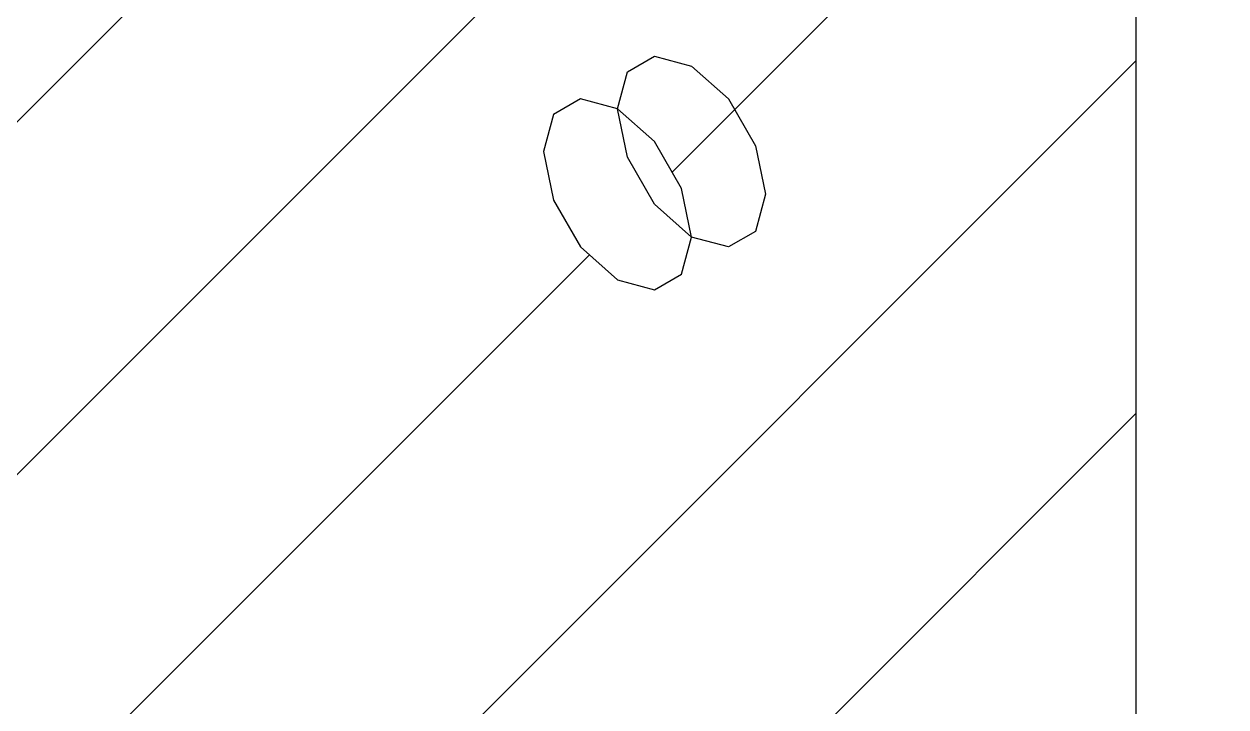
# Model space of a CAD drawing. Header units: millimetres. Extents: x 0 to 323, y 0 to 420.
# Drawn here: x 42.785 to 47.377, y 157.716 to 160.324 of the extents above; entities that cross this region are included whole.
import ezdxf

# ---------------------------------------------------------------- set-up
doc = ezdxf.new("R2010")
doc.units = ezdxf.units.MM
doc.layers.add('2-AXO-ARISTAS', color=7, linetype='Continuous')
doc.layers.add('2-AXO-RAYADOS', color=8, linetype='Continuous')

msp = doc.modelspace()

# ---------------------------------------------------------------- wipeouts: each hides what was drawn before it
msp.add_wipeout([(52.6901, 149.9289), (52.6903, 149.929), (52.6904, 149.9291), (52.6905, 149.9292), (52.6907, 149.9294), (52.6907, 149.9296), (52.6908, 149.9297), (52.6909, 149.9299), (52.6909, 149.9301), (52.691, 149.9303), (52.691, 149.9305), (52.691, 161.6336), (52.691, 161.6336), (52.691, 161.6336), (52.691, 161.6337), (52.691, 161.6338), (52.691, 161.6338), (52.691, 161.6338), (52.6909, 161.6339), (52.6909, 161.634), (52.6909, 161.634), (52.6909, 161.634), (52.6909, 161.6341), (52.6909, 161.6342), (52.6909, 161.6342), (52.6909, 161.6342), (52.6908, 161.6343), (52.6908, 161.6344), (52.6908, 161.6344), (52.6908, 161.6344), (52.6908, 161.6345), (52.6907, 161.6345), (52.6907, 161.6346), (52.6907, 161.6346), (52.6907, 161.6346), (52.6906, 161.6347), (52.6906, 161.6347), (52.6906, 161.6347), (52.6906, 161.6348), (52.6905, 161.6349), (52.6905, 161.6349), (52.6905, 161.6349), (52.6904, 161.635), (52.6904, 161.635), (52.6904, 161.635), (52.6904, 161.635), (52.6903, 161.6351), (52.6902, 161.6351), (52.6902, 161.6352), (52.6902, 161.6352), (52.6901, 161.6352), (52.6901, 161.6353), (52.6901, 161.6353), (52.69, 161.6353), (52.69, 161.6353), (52.6899, 161.6354), (52.6899, 161.6354), (52.6899, 161.6354), (52.6898, 161.6354), (52.6897, 161.6354), (52.6897, 161.6355), (52.6897, 161.6355), (52.6896, 161.6355), (52.6895, 161.6355), (52.6895, 161.6355), (52.6895, 161.6355), (52.6894, 161.6355), (52.6893, 161.6356), (52.6893, 161.6356), (52.6893, 161.6356), (52.6892, 161.6356), (52.6892, 161.6356), (52.6891, 161.6356), (52.6891, 161.6356), (52.689, 161.6356), (52.689, 161.6356), (52.6889, 161.6356), (52.6889, 161.6356), (52.6888, 161.6356), (52.6888, 161.6356), (52.6887, 161.6356), (52.6887, 161.6356), (52.6886, 161.6356), (52.6886, 161.6356), (52.6885, 161.6355), (52.6885, 161.6355), (52.6884, 161.6355), (52.6884, 161.6355), (52.6884, 161.6355), (52.6883, 161.6355), (52.6883, 161.6355), (52.6882, 161.6354), (52.6882, 161.6354), (52.6881, 161.6354), (52.6881, 161.6354), (52.688, 161.6354), (52.688, 161.6353), (52.688, 161.6353), (40.4315, 154.559), (40.4313, 154.5589), (40.4311, 154.5588), (40.431, 154.5587), (40.4309, 154.5585), (40.4308, 154.5584), (40.4307, 154.5582), (40.4306, 154.558), (40.4305, 154.5579), (40.4305, 154.5577), (40.4305, 154.5575), (40.4305, 154.5573), (40.4305, 142.8542), (40.4305, 142.8542), (40.4305, 142.8541), (40.4305, 142.8541), (40.4305, 142.854), (40.4305, 142.854), (40.4305, 142.8539), (40.4305, 142.8539), (40.4305, 142.8538), (40.4305, 142.8538), (40.4305, 142.8538), (40.4305, 142.8537), (40.4305, 142.8536), (40.4305, 142.8536), (40.4306, 142.8536), (40.4306, 142.8535), (40.4306, 142.8534), (40.4306, 142.8534), (40.4306, 142.8534), (40.4307, 142.8533), (40.4307, 142.8532), (40.4307, 142.8532), (40.4307, 142.8532), (40.4308, 142.8531), (40.4308, 142.8531), (40.4308, 142.853), (40.4308, 142.853), (40.4309, 142.853), (40.4309, 142.8529), (40.4309, 142.8529), (40.4309, 142.8529), (40.431, 142.8528), (40.431, 142.8528), (40.4311, 142.8527), (40.4311, 142.8527), (40.4311, 142.8527), (40.4312, 142.8526), (40.4312, 142.8526), (40.4312, 142.8526), (40.4313, 142.8526), (40.4313, 142.8525), (40.4314, 142.8525), (40.4314, 142.8525), (40.4315, 142.8524), (40.4315, 142.8524), (40.4315, 142.8524), (40.4316, 142.8524), (40.4316, 142.8524), (40.4317, 142.8523), (40.4317, 142.8523), (40.4317, 142.8523), (40.4318, 142.8523), (40.4319, 142.8523), (40.4319, 142.8523), (40.4319, 142.8522), (40.432, 142.8522), (40.4321, 142.8522), (40.4321, 142.8522), (40.4321, 142.8522), (40.4322, 142.8522), (40.4323, 142.8522), (40.4323, 142.8522), (40.4323, 142.8522), (40.4324, 142.8522), (40.4325, 142.8522), (40.4325, 142.8522), (40.4325, 142.8522), (40.4326, 142.8522), (40.4327, 142.8522), (40.4327, 142.8522), (40.4327, 142.8522), (40.4328, 142.8522), (40.4329, 142.8522), (40.4329, 142.8522), (40.4329, 142.8522), (40.433, 142.8522), (40.433, 142.8523), (40.4331, 142.8523), (40.4331, 142.8523), (40.4332, 142.8523), (40.4332, 142.8523), (40.4333, 142.8523), (40.4333, 142.8524), (40.4333, 142.8524), (40.4334, 142.8524), (40.4334, 142.8524), (40.4335, 142.8524), (52.69, 149.9287)])

# ---------------------------------------------------------------- next in the draw order: wipeouts: each hides what was drawn before it
msp.add_wipeout([(28.1769, 171.9777), (28.1769, 171.9777), (28.1768, 171.9777), (28.1768, 171.9777), (28.1768, 171.9777), (28.1768, 171.9777), (28.1768, 171.9777), (28.1768, 171.9777), (28.1768, 171.9777), (28.1767, 171.9777), (28.1767, 171.9777), (28.1767, 171.9777), (28.1767, 171.9778), (28.1767, 171.9778), (28.1766, 171.9778), (28.1766, 171.9778), (28.1766, 171.9778), (28.1766, 171.9778), (28.1766, 171.9778), (28.1765, 171.9778), (28.1765, 171.9778), (28.1765, 171.9778), (28.1765, 171.9778), (28.1765, 171.9778), (28.1765, 171.9778), (28.1765, 171.9778), (28.1765, 171.9778), (28.1764, 171.9778), (28.1764, 171.9778), (28.1764, 171.9778), (28.1763, 171.9778), (28.1763, 171.9779), (28.1763, 171.9779), (28.1763, 171.9779), (28.1763, 171.9779), (28.1763, 171.9779), (28.1763, 171.9779), (28.1762, 171.9779), (28.1762, 171.9779), (28.1762, 171.9779), (28.1761, 171.9779), (28.1761, 171.9779), (28.1761, 171.9779), (28.1761, 171.9779), (28.1761, 171.9779), (28.1761, 171.9779), (28.1761, 171.9779), (28.176, 171.9779), (28.176, 171.9779), (28.176, 171.9779), (28.1759, 171.9779), (28.1759, 171.9779), (28.1759, 171.9779), (28.1759, 171.9779), (28.1759, 171.9779), (28.1759, 171.9779), (28.1759, 171.9779), (28.1758, 171.9779), (28.1758, 171.9779), (28.1758, 171.9779), (28.1757, 171.9779), (28.1757, 171.9779), (28.1757, 171.9779), (28.1757, 171.9779), (28.1757, 171.9779), (28.1757, 171.9779), (28.1757, 171.9779), (28.1757, 171.9779), (28.1756, 171.9779), (28.1756, 171.9779), (28.1755, 171.9778), (28.1755, 171.9778), (28.1755, 171.9778), (28.1755, 171.9778), (28.1755, 171.9778), (28.1755, 171.9778), (28.1755, 171.9778), (28.1755, 171.9778), (28.1754, 171.9778), (28.1754, 171.9778), (28.1754, 171.9778), (28.1753, 171.9778), (28.1753, 171.9778), (28.1753, 171.9778), (28.1753, 171.9778), (28.1753, 171.9778), (28.1753, 171.9778), (28.1753, 171.9778), (28.1753, 171.9778), (28.1752, 171.9777), (28.1752, 171.9777), (28.1751, 171.9777), (28.1751, 171.9777), (28.1751, 171.9777), (28.1751, 171.9777), (28.1751, 171.9777), (28.1751, 171.9777), (28.1751, 171.9777), (28.1751, 171.9777), (28.175, 171.9777), (28.175, 171.9777), (28.175, 171.9776), (28.175, 171.9776), (28.175, 171.9776), (28.175, 171.9776), (28.1749, 171.9776), (28.1749, 171.9776), (28.1749, 171.9776), (28.1749, 171.9776), (28.1749, 171.9776), (28.1748, 171.9775), (28.1748, 171.9775), (28.1748, 171.9775), (28.1748, 171.9775), (28.1748, 171.9775), (28.1748, 171.9775), (28.1748, 171.9775), (28.1748, 171.9775), (28.1747, 171.9775), (28.1747, 171.9775), (28.1747, 171.9774), (28.1747, 171.9774), (28.1746, 171.9774), (28.1746, 171.9774), (28.1746, 171.9774), (28.1746, 171.9774), (28.1746, 171.9774), (28.1746, 171.9774), (28.1746, 171.9774), (28.1746, 171.9773), (28.1745, 171.9773), (28.1745, 171.9773), (28.1745, 171.9773), (28.1745, 171.9773), (28.1745, 171.9773), (28.1745, 171.9773), (28.1745, 171.9772), (28.1745, 171.9772), (28.1745, 171.9772), (28.1744, 171.9772), (28.1744, 171.9772), (28.1744, 171.9771), (28.1744, 171.9771), (28.1744, 171.9771), (28.1744, 171.9771), (28.1744, 171.9771), (28.1743, 171.9771), (28.1743, 171.9771), (28.1743, 171.9771), (28.1743, 171.977), (28.1743, 171.977), (28.1743, 171.977), (28.1743, 171.977), (28.1743, 171.977), (28.1742, 171.977), (28.1742, 171.9769), (28.1742, 171.9769), (28.1742, 171.9769), (28.1742, 171.9769), (28.1742, 171.9769), (28.1742, 171.9768), (28.1742, 171.9768), (28.1742, 171.9768), (28.1742, 171.9768), (28.1741, 171.9768), (28.1741, 171.9768), (28.1741, 171.9768), (28.1741, 171.9768), (28.1741, 171.9768), (28.1741, 171.9767), (28.1741, 171.9767), (28.1741, 171.9766), (28.1741, 171.9766), (28.1741, 171.9766), (28.1741, 171.9766), (28.1741, 171.9766), (28.1741, 171.9766), (28.1741, 171.9766), (28.1741, 171.9766), (28.174, 171.9765), (28.174, 171.9765), (28.174, 171.9765), (28.174, 171.9764), (28.174, 171.9764), (28.174, 171.9764), (28.174, 171.9764), (28.174, 171.9764), (28.174, 171.9764), (28.174, 171.9764), (28.174, 171.9763), (28.174, 171.9763), (28.174, 171.9763), (28.174, 171.9763), (28.174, 171.9762), (28.174, 171.9762), (28.174, 171.9762), (28.174, 171.9762), (28.174, 171.9762), (28.174, 171.9762), (28.174, 171.9761), (28.1739, 171.9761), (28.1739, 171.9761), (28.1739, 171.9761), (28.1739, 171.9761), (28.1739, 171.976), (28.1739, 171.976), (28.1739, 171.976), (28.1739, 171.976), (28.1739, 171.976), (28.1739, 171.9759), (28.1739, 171.9759), (28.1739, 164.8996), (28.1739, 164.8994), (28.174, 164.8992), (28.174, 164.899), (28.1741, 164.8988), (28.1742, 164.8986), (28.1743, 164.8984), (28.1744, 164.8983), (33.8313, 158.3663), (33.8313, 158.3663), (33.8314, 158.3662), (33.8314, 158.3662), (33.8314, 158.3662), (33.8314, 158.3661), (33.8315, 158.3661), (33.8315, 158.3661), (33.8316, 158.366), (33.8316, 158.366), (33.8316, 158.366), (33.8317, 158.366), (33.8317, 158.3659), (33.8318, 158.3659), (33.8318, 158.3659), (34.7736, 157.8221), (34.7736, 146.1202), (34.7736, 146.12), (34.7736, 146.1198), (34.7737, 146.1196), (34.7737, 146.1194), (34.7738, 146.1192), (34.7739, 146.1191), (34.774, 146.1189), (34.7742, 146.1188), (34.7743, 146.1187), (34.7744, 146.1185), (34.7746, 146.1184), (40.4315, 142.8524), (40.4315, 142.8524), (40.4315, 142.8524), (40.4315, 142.8524), (40.4316, 142.8524), (40.4316, 142.8523), (40.4316, 142.8523), (40.4317, 142.8523), (40.4318, 142.8523), (40.4318, 142.8523), (40.4318, 142.8523), (40.4319, 142.8523), (40.432, 142.8522), (40.432, 142.8522), (40.432, 142.8522), (40.4321, 142.8522), (40.4322, 142.8522), (40.4322, 142.8522), (40.4322, 142.8522), (40.4323, 142.8522), (40.4324, 142.8522), (40.4324, 142.8522), (40.4324, 142.8522), (40.4325, 142.8522), (40.4326, 142.8522), (40.4326, 142.8522), (40.4326, 142.8522), (40.4327, 142.8522), (40.4328, 142.8522), (40.4328, 142.8522), (40.4328, 142.8522), (40.4329, 142.8522), (40.433, 142.8522), (40.433, 142.8522), (40.433, 142.8523), (40.4331, 142.8523), (40.4332, 142.8523), (40.4332, 142.8523), (40.4332, 142.8523), (40.4333, 142.8523), (40.4333, 142.8524), (40.4334, 142.8524), (40.4334, 142.8524), (40.4334, 142.8524), (40.4335, 142.8525), (40.4335, 142.8525), (40.4335, 142.8525), (40.4336, 142.8525), (40.4337, 142.8526), (40.4337, 142.8526), (40.4337, 142.8526), (40.4338, 142.8527), (40.4338, 142.8527), (40.4338, 142.8527), (40.4339, 142.8527), (40.4339, 142.8528), (40.434, 142.8529), (40.434, 142.8529), (40.434, 142.8529), (40.434, 142.853), (40.4341, 142.853), (40.4341, 142.853), (40.4341, 142.8531), (40.4341, 142.8531), (40.4342, 142.8532), (40.4342, 142.8532), (40.4342, 142.8532), (40.4342, 142.8533), (40.4343, 142.8534), (40.4343, 142.8534), (40.4343, 142.8534), (40.4343, 142.8535), (40.4343, 142.8535), (40.4344, 142.8536), (40.4344, 142.8536), (40.4344, 142.8537), (40.4344, 142.8537), (40.4344, 142.8538), (40.4344, 142.8538), (40.4344, 142.8538), (40.4344, 142.8539), (40.4344, 142.8539), (40.4344, 142.854), (40.4344, 142.854), (40.4345, 142.8541), (40.4345, 142.8541), (40.4345, 142.8542), (40.4345, 154.5538), (41.3743, 154.0112), (41.3744, 154.0111), (41.3746, 154.0111), (41.3748, 154.011), (41.3751, 154.011), (41.3753, 154.011), (47.0321, 154.011), (47.0321, 154.011), (47.0321, 154.011), (47.0321, 154.011), (47.0321, 154.011), (47.0322, 154.011), (47.0322, 154.011), (47.0323, 154.011), (47.0323, 154.011), (47.0323, 154.011), (47.0323, 154.011), (47.0323, 154.011), (47.0324, 154.011), (47.0324, 154.011), (47.0325, 154.011), (47.0325, 154.011), (47.0325, 154.011), (47.0325, 154.011), (47.0325, 154.011), (47.0326, 154.011), (47.0326, 154.011), (47.0327, 154.011), (47.0327, 154.0111), (47.0327, 154.0111), (47.0327, 154.0111), (47.0327, 154.0111), (47.0328, 154.0111), (47.0328, 154.0111), (47.0329, 154.0111), (47.0329, 154.0111), (47.0329, 154.0111), (47.0329, 154.0111), (47.0329, 154.0111), (47.033, 154.0112), (47.033, 154.0112), (47.0331, 154.0112), (47.0331, 154.0112), (47.0331, 154.0112), (47.0331, 154.0112), (47.0331, 154.0112), (47.0332, 154.0113), (47.0332, 154.0113), (47.0332, 154.0113), (47.0332, 154.0113), (47.0332, 154.0113), (47.0333, 154.0113), (47.0333, 154.0113), (47.0333, 154.0114), (47.0333, 154.0114), (47.0334, 154.0114), (47.0334, 154.0114), (47.0334, 154.0114), (47.0334, 154.0114), (47.0334, 154.0114), (47.0335, 154.0115), (47.0335, 154.0115), (47.0335, 154.0116), (47.0335, 154.0116), (47.0335, 154.0116), (47.0335, 154.0116), (47.0336, 154.0116), (47.0336, 154.0116), (47.0336, 154.0116), (47.0337, 154.0117), (47.0337, 154.0117), (47.0337, 154.0117), (47.0337, 154.0117), (47.0337, 154.0117), (47.0337, 154.0118), (47.0338, 154.0118), (47.0338, 154.0119), (47.0338, 154.0119), (47.0338, 154.0119), (47.0338, 154.0119), (47.0338, 154.0119), (47.0338, 154.012), (47.0339, 154.012), (47.0339, 154.012), (47.0339, 154.012), (47.0339, 154.012), (47.0339, 154.0121), (47.0339, 154.0121), (47.034, 154.0122), (47.034, 154.0122), (47.034, 154.0122), (47.034, 154.0122), (47.034, 154.0122), (47.034, 154.0123), (47.034, 154.0124), (47.034, 154.0124), (47.034, 154.0124), (47.034, 154.0124), (47.034, 154.0124), (47.0341, 154.0125), (47.0341, 154.0126), (47.0341, 154.0126), (47.0341, 154.0126), (47.0341, 154.0126), (47.0341, 154.0126), (47.0341, 154.0127), (47.0341, 154.0128), (47.0341, 154.0128), (47.0341, 154.0128), (47.0341, 154.0128), (47.0341, 154.0128), (47.0341, 154.0129), (47.0341, 154.013), (47.0341, 161.0893), (47.0341, 161.0895), (47.0341, 161.0896), (47.034, 161.0898), (47.034, 161.09), (47.0339, 161.0902), (47.0338, 161.0903), (47.0337, 161.0905), (47.0336, 161.0906), (47.0334, 161.0908), (47.0333, 161.0909), (47.0331, 161.091), (28.1769, 171.9776), (28.1769, 171.9776)])

# ---------------------------------------------------------------- next in the draw order: hatches: boundary and pattern name
at = {"layer": '2-AXO-RAYADOS'}
h = msp.add_hatch(dxfattribs=at)
h.set_pattern_fill('ANSI31', color=8, scale=0.3)
h.paths.add_polyline_path([(28.1769, 171.9777), (28.1769, 171.9777), (28.1768, 171.9777), (28.1768, 171.9777), (28.1768, 171.9777), (28.1768, 171.9777), (28.1768, 171.9777), (28.1768, 171.9777), (28.1768, 171.9777), (28.1767, 171.9777), (28.1767, 171.9777), (28.1767, 171.9777), (28.1767, 171.9778), (28.1767, 171.9778), (28.1766, 171.9778), (28.1766, 171.9778), (28.1766, 171.9778), (28.1766, 171.9778), (28.1766, 171.9778), (28.1765, 171.9778), (28.1765, 171.9778), (28.1765, 171.9778), (28.1765, 171.9778), (28.1765, 171.9778), (28.1765, 171.9778), (28.1765, 171.9778), (28.1765, 171.9778), (28.1764, 171.9778), (28.1764, 171.9778), (28.1764, 171.9778), (28.1763, 171.9778), (28.1763, 171.9779), (28.1763, 171.9779), (28.1763, 171.9779), (28.1763, 171.9779), (28.1763, 171.9779), (28.1763, 171.9779), (28.1762, 171.9779), (28.1762, 171.9779), (28.1762, 171.9779), (28.1761, 171.9779), (28.1761, 171.9779), (28.1761, 171.9779), (28.1761, 171.9779), (28.1761, 171.9779), (28.1761, 171.9779), (28.1761, 171.9779), (28.176, 171.9779), (28.176, 171.9779), (28.176, 171.9779), (28.1759, 171.9779), (28.1759, 171.9779), (28.1759, 171.9779), (28.1759, 171.9779), (28.1759, 171.9779), (28.1759, 171.9779), (28.1759, 171.9779), (28.1758, 171.9779), (28.1758, 171.9779), (28.1758, 171.9779), (28.1757, 171.9779), (28.1757, 171.9779), (28.1757, 171.9779), (28.1757, 171.9779), (28.1757, 171.9779), (28.1757, 171.9779), (28.1757, 171.9779), (28.1757, 171.9779), (28.1756, 171.9779), (28.1756, 171.9779), (28.1755, 171.9778), (28.1755, 171.9778), (28.1755, 171.9778), (28.1755, 171.9778), (28.1755, 171.9778), (28.1755, 171.9778), (28.1755, 171.9778), (28.1755, 171.9778), (28.1754, 171.9778), (28.1754, 171.9778), (28.1754, 171.9778), (28.1753, 171.9778), (28.1753, 171.9778), (28.1753, 171.9778), (28.1753, 171.9778), (28.1753, 171.9778), (28.1753, 171.9778), (28.1753, 171.9778), (28.1753, 171.9778), (28.1752, 171.9777), (28.1752, 171.9777), (28.1751, 171.9777), (28.1751, 171.9777), (28.1751, 171.9777), (28.1751, 171.9777), (28.1751, 171.9777), (28.1751, 171.9777), (28.1751, 171.9777), (28.1751, 171.9777), (28.175, 171.9777), (28.175, 171.9777), (28.175, 171.9776), (28.175, 171.9776), (28.175, 171.9776), (28.175, 171.9776), (28.1749, 171.9776), (28.1749, 171.9776), (28.1749, 171.9776), (28.1749, 171.9776), (28.1749, 171.9776), (28.1748, 171.9775), (28.1748, 171.9775), (28.1748, 171.9775), (28.1748, 171.9775), (28.1748, 171.9775), (28.1748, 171.9775), (28.1748, 171.9775), (28.1748, 171.9775), (28.1747, 171.9775), (28.1747, 171.9775), (28.1747, 171.9774), (28.1747, 171.9774), (28.1746, 171.9774), (28.1746, 171.9774), (28.1746, 171.9774), (28.1746, 171.9774), (28.1746, 171.9774), (28.1746, 171.9774), (28.1746, 171.9774), (28.1746, 171.9773), (28.1745, 171.9773), (28.1745, 171.9773), (28.1745, 171.9773), (28.1745, 171.9773), (28.1745, 171.9773), (28.1745, 171.9773), (28.1745, 171.9772), (28.1745, 171.9772), (28.1745, 171.9772), (28.1744, 171.9772), (28.1744, 171.9772), (28.1744, 171.9771), (28.1744, 171.9771), (28.1744, 171.9771), (28.1744, 171.9771), (28.1744, 171.9771), (28.1743, 171.9771), (28.1743, 171.9771), (28.1743, 171.9771), (28.1743, 171.977), (28.1743, 171.977), (28.1743, 171.977), (28.1743, 171.977), (28.1743, 171.977), (28.1742, 171.977), (28.1742, 171.9769), (28.1742, 171.9769), (28.1742, 171.9769), (28.1742, 171.9769), (28.1742, 171.9769), (28.1742, 171.9768), (28.1742, 171.9768), (28.1742, 171.9768), (28.1742, 171.9768), (28.1741, 171.9768), (28.1741, 171.9768), (28.1741, 171.9768), (28.1741, 171.9768), (28.1741, 171.9768), (28.1741, 171.9767), (28.1741, 171.9767), (28.1741, 171.9766), (28.1741, 171.9766), (28.1741, 171.9766), (28.1741, 171.9766), (28.1741, 171.9766), (28.1741, 171.9766), (28.1741, 171.9766), (28.1741, 171.9766), (28.174, 171.9765), (28.174, 171.9765), (28.174, 171.9765), (28.174, 171.9764), (28.174, 171.9764), (28.174, 171.9764), (28.174, 171.9764), (28.174, 171.9764), (28.174, 171.9764), (28.174, 171.9764), (28.174, 171.9763), (28.174, 171.9763), (28.174, 171.9763), (28.174, 171.9763), (28.174, 171.9762), (28.174, 171.9762), (28.174, 171.9762), (28.174, 171.9762), (28.174, 171.9762), (28.174, 171.9762), (28.174, 171.9761), (28.1739, 171.9761), (28.1739, 171.9761), (28.1739, 171.9761), (28.1739, 171.9761), (28.1739, 171.976), (28.1739, 171.976), (28.1739, 171.976), (28.1739, 171.976), (28.1739, 171.976), (28.1739, 171.9759), (28.1739, 171.9759), (28.1739, 164.8996), (28.1739, 164.8994), (28.174, 164.8992), (28.174, 164.899), (28.1741, 164.8988), (28.1742, 164.8986), (28.1743, 164.8984), (28.1744, 164.8983), (33.8313, 158.3663), (33.8313, 158.3663), (33.8314, 158.3662), (33.8314, 158.3662), (33.8314, 158.3662), (33.8314, 158.3661), (33.8315, 158.3661), (33.8315, 158.3661), (33.8316, 158.366), (33.8316, 158.366), (33.8316, 158.366), (33.8317, 158.366), (33.8317, 158.3659), (33.8318, 158.3659), (33.8318, 158.3659), (34.7736, 157.8221), (34.7736, 146.1202), (34.7736, 146.12), (34.7736, 146.1198), (34.7737, 146.1196), (34.7737, 146.1194), (34.7738, 146.1192), (34.7739, 146.1191), (34.774, 146.1189), (34.7742, 146.1188), (34.7743, 146.1187), (34.7744, 146.1185), (34.7746, 146.1184), (40.4315, 142.8524), (40.4315, 142.8524), (40.4315, 142.8524), (40.4315, 142.8524), (40.4316, 142.8524), (40.4316, 142.8523), (40.4316, 142.8523), (40.4317, 142.8523), (40.4318, 142.8523), (40.4318, 142.8523), (40.4318, 142.8523), (40.4319, 142.8523), (40.432, 142.8522), (40.432, 142.8522), (40.432, 142.8522), (40.4321, 142.8522), (40.4322, 142.8522), (40.4322, 142.8522), (40.4322, 142.8522), (40.4323, 142.8522), (40.4324, 142.8522), (40.4324, 142.8522), (40.4324, 142.8522), (40.4325, 142.8522), (40.4326, 142.8522), (40.4326, 142.8522), (40.4326, 142.8522), (40.4327, 142.8522), (40.4328, 142.8522), (40.4328, 142.8522), (40.4328, 142.8522), (40.4329, 142.8522), (40.433, 142.8522), (40.433, 142.8522), (40.433, 142.8523), (40.4331, 142.8523), (40.4332, 142.8523), (40.4332, 142.8523), (40.4332, 142.8523), (40.4333, 142.8523), (40.4333, 142.8524), (40.4334, 142.8524), (40.4334, 142.8524), (40.4334, 142.8524), (40.4335, 142.8525), (40.4335, 142.8525), (40.4335, 142.8525), (40.4336, 142.8525), (40.4337, 142.8526), (40.4337, 142.8526), (40.4337, 142.8526), (40.4338, 142.8527), (40.4338, 142.8527), (40.4338, 142.8527), (40.4339, 142.8527), (40.4339, 142.8528), (40.434, 142.8529), (40.434, 142.8529), (40.434, 142.8529), (40.434, 142.853), (40.4341, 142.853), (40.4341, 142.853), (40.4341, 142.8531), (40.4341, 142.8531), (40.4342, 142.8532), (40.4342, 142.8532), (40.4342, 142.8532), (40.4342, 142.8533), (40.4343, 142.8534), (40.4343, 142.8534), (40.4343, 142.8534), (40.4343, 142.8535), (40.4343, 142.8535), (40.4344, 142.8536), (40.4344, 142.8536), (40.4344, 142.8537), (40.4344, 142.8537), (40.4344, 142.8538), (40.4344, 142.8538), (40.4344, 142.8538), (40.4344, 142.8539), (40.4344, 142.8539), (40.4344, 142.854), (40.4344, 142.854), (40.4345, 142.8541), (40.4345, 142.8541), (40.4345, 142.8542), (40.4345, 154.5538), (41.3743, 154.0112), (41.3744, 154.0111), (41.3746, 154.0111), (41.3748, 154.011), (41.3751, 154.011), (41.3753, 154.011), (47.0321, 154.011), (47.0321, 154.011), (47.0321, 154.011), (47.0321, 154.011), (47.0321, 154.011), (47.0322, 154.011), (47.0322, 154.011), (47.0323, 154.011), (47.0323, 154.011), (47.0323, 154.011), (47.0323, 154.011), (47.0323, 154.011), (47.0324, 154.011), (47.0324, 154.011), (47.0325, 154.011), (47.0325, 154.011), (47.0325, 154.011), (47.0325, 154.011), (47.0325, 154.011), (47.0326, 154.011), (47.0326, 154.011), (47.0327, 154.011), (47.0327, 154.0111), (47.0327, 154.0111), (47.0327, 154.0111), (47.0327, 154.0111), (47.0328, 154.0111), (47.0328, 154.0111), (47.0329, 154.0111), (47.0329, 154.0111), (47.0329, 154.0111), (47.0329, 154.0111), (47.0329, 154.0111), (47.033, 154.0112), (47.033, 154.0112), (47.0331, 154.0112), (47.0331, 154.0112), (47.0331, 154.0112), (47.0331, 154.0112), (47.0331, 154.0112), (47.0332, 154.0113), (47.0332, 154.0113), (47.0332, 154.0113), (47.0332, 154.0113), (47.0332, 154.0113), (47.0333, 154.0113), (47.0333, 154.0113), (47.0333, 154.0114), (47.0333, 154.0114), (47.0334, 154.0114), (47.0334, 154.0114), (47.0334, 154.0114), (47.0334, 154.0114), (47.0334, 154.0114), (47.0335, 154.0115), (47.0335, 154.0115), (47.0335, 154.0116), (47.0335, 154.0116), (47.0335, 154.0116), (47.0335, 154.0116), (47.0336, 154.0116), (47.0336, 154.0116), (47.0336, 154.0116), (47.0337, 154.0117), (47.0337, 154.0117), (47.0337, 154.0117), (47.0337, 154.0117), (47.0337, 154.0117), (47.0337, 154.0118), (47.0338, 154.0118), (47.0338, 154.0119), (47.0338, 154.0119), (47.0338, 154.0119), (47.0338, 154.0119), (47.0338, 154.0119), (47.0338, 154.012), (47.0339, 154.012), (47.0339, 154.012), (47.0339, 154.012), (47.0339, 154.012), (47.0339, 154.0121), (47.0339, 154.0121), (47.034, 154.0122), (47.034, 154.0122), (47.034, 154.0122), (47.034, 154.0122), (47.034, 154.0122), (47.034, 154.0123), (47.034, 154.0124), (47.034, 154.0124), (47.034, 154.0124), (47.034, 154.0124), (47.034, 154.0124), (47.0341, 154.0125), (47.0341, 154.0126), (47.0341, 154.0126), (47.0341, 154.0126), (47.0341, 154.0126), (47.0341, 154.0126), (47.0341, 154.0127), (47.0341, 154.0128), (47.0341, 154.0128), (47.0341, 154.0128), (47.0341, 154.0128), (47.0341, 154.0128), (47.0341, 154.0129), (47.0341, 154.013), (47.0341, 161.0893), (47.0341, 161.0895), (47.0341, 161.0896), (47.034, 161.0898), (47.034, 161.09), (47.0339, 161.0902), (47.0338, 161.0903), (47.0337, 161.0905), (47.0336, 161.0906), (47.0334, 161.0908), (47.0333, 161.0909), (47.0331, 161.091), (28.1769, 171.9776), (28.1769, 171.9776)])

# ---------------------------------------------------------------- next in the draw order: wipeouts: each hides what was drawn before it
for points in [[(59.2898, 161.0876), (59.2899, 161.0878), (59.2901, 161.0879), (59.2902, 161.088), (59.2903, 161.0882), (59.2904, 161.0883), (59.2905, 161.0885), (59.2906, 161.0887), (59.2906, 161.0889), (59.2906, 161.0891), (59.2906, 161.0893), (59.2906, 168.1656), (59.2906, 168.1656), (59.2906, 168.1657), (59.2906, 168.1657), (59.2906, 168.1658), (59.2906, 168.1658), (59.2906, 168.1659), (59.2906, 168.1659), (59.2906, 168.166), (59.2906, 168.166), (59.2906, 168.1661), (59.2906, 168.1661), (59.2905, 168.1661), (59.2905, 168.1662), (59.2905, 168.1663), (59.2905, 168.1663), (59.2905, 168.1663), (59.2905, 168.1664), (59.2904, 168.1664), (59.2904, 168.1665), (59.2904, 168.1665), (59.2904, 168.1666), (59.2903, 168.1666), (59.2903, 168.1666), (59.2903, 168.1667), (59.2903, 168.1667), (59.2902, 168.1668), (59.2902, 168.1668), (59.2902, 168.1668), (59.2902, 168.1669), (59.2901, 168.1669), (59.2901, 168.1669), (59.2901, 168.167), (59.29, 168.167), (59.29, 168.1671), (59.2899, 168.1671), (59.2899, 168.1671), (59.2899, 168.1671), (59.2898, 168.1672), (59.2898, 168.1672), (59.2898, 168.1672), (59.2897, 168.1673), (59.2897, 168.1673), (59.2896, 168.1673), (59.2896, 168.1673), (59.2895, 168.1673), (59.2895, 168.1674), (59.2895, 168.1674), (59.2894, 168.1674), (59.2894, 168.1674), (59.2893, 168.1674), (59.2893, 168.1675), (59.2892, 168.1675), (59.2892, 168.1675), (59.2891, 168.1675), (59.2891, 168.1675), (59.2891, 168.1675), (59.289, 168.1675), (59.2889, 168.1675), (59.2889, 168.1676), (59.2889, 168.1676), (59.2888, 168.1676), (59.2887, 168.1676), (59.2887, 168.1676), (59.2887, 168.1676), (59.2886, 168.1676), (59.2886, 168.1676), (59.2885, 168.1676), (59.2885, 168.1676), (59.2884, 168.1676), (59.2884, 168.1676), (59.2883, 168.1675), (59.2883, 168.1675), (59.2882, 168.1675), (59.2882, 168.1675), (59.2881, 168.1675), (59.2881, 168.1675), (59.288, 168.1675), (59.288, 168.1675), (59.2879, 168.1674), (59.2879, 168.1674), (59.2879, 168.1674), (59.2878, 168.1674), (59.2878, 168.1674), (59.2877, 168.1674), (59.2877, 168.1673), (59.2876, 168.1673), (47.0311, 161.091), (47.031, 161.0909), (47.0308, 161.0908), (47.0307, 161.0906), (47.0305, 161.0905), (47.0304, 161.0903), (47.0303, 161.0902), (47.0303, 161.09), (47.0302, 161.0898), (47.0302, 161.0896), (47.0301, 161.0895), (47.0301, 161.0893), (47.0301, 154.013), (47.0301, 154.0129), (47.0301, 154.0128), (47.0301, 154.0128), (47.0301, 154.0128), (47.0301, 154.0127), (47.0301, 154.0126), (47.0301, 154.0126), (47.0302, 154.0126), (47.0302, 154.0125), (47.0302, 154.0125), (47.0302, 154.0124), (47.0302, 154.0124), (47.0302, 154.0123), (47.0302, 154.0123), (47.0303, 154.0122), (47.0303, 154.0122), (47.0303, 154.0122), (47.0303, 154.0121), (47.0303, 154.0121), (47.0303, 154.012), (47.0304, 154.012), (47.0304, 154.0119), (47.0304, 154.0119), (47.0304, 154.0119), (47.0305, 154.0118), (47.0305, 154.0118), (47.0305, 154.0117), (47.0306, 154.0117), (47.0306, 154.0117), (47.0306, 154.0116), (47.0307, 154.0116), (47.0307, 154.0116), (47.0307, 154.0115), (47.0308, 154.0115), (47.0308, 154.0115), (47.0308, 154.0114), (47.0309, 154.0114), (47.0309, 154.0114), (47.031, 154.0113), (47.031, 154.0113), (47.031, 154.0113), (47.0311, 154.0112), (47.0311, 154.0112), (47.0312, 154.0112), (47.0312, 154.0112), (47.0313, 154.0112), (47.0313, 154.0111), (47.0313, 154.0111), (47.0314, 154.0111), (47.0314, 154.0111), (47.0315, 154.0111), (47.0315, 154.0111), (47.0316, 154.011), (47.0316, 154.011), (47.0317, 154.011), (47.0317, 154.011), (47.0318, 154.011), (47.0318, 154.011), (47.0318, 154.011), (47.0319, 154.011), (47.0319, 154.011), (47.032, 154.011), (47.032, 154.011), (47.0321, 154.011), (47.0321, 154.011), (47.0322, 154.011), (47.0322, 154.011), (47.0323, 154.011), (47.0323, 154.011), (47.0324, 154.011), (47.0324, 154.011), (47.0325, 154.011), (47.0325, 154.011), (47.0326, 154.011), (47.0326, 154.011), (47.0327, 154.011), (47.0327, 154.0111), (47.0328, 154.0111), (47.0328, 154.0111), (47.0328, 154.0111), (47.0329, 154.0111), (47.0329, 154.0111), (47.033, 154.0112), (47.033, 154.0112), (47.0331, 154.0112), (47.0331, 154.0112), (59.2896, 161.0875)], [(45.0535, 160.0022), (45.0534, 160.0022), (45.0534, 160.0022), (45.0533, 160.0023), (45.0533, 160.0023), (45.0533, 160.0023), (45.0532, 160.0023), (45.0532, 160.0024), (45.0531, 160.0024), (45.0531, 160.0024), (45.053, 160.0024), (45.053, 160.0024), (45.0529, 160.0025), (45.0529, 160.0025), (45.0529, 160.0025), (45.0528, 160.0025), (45.0527, 160.0025), (44.9113, 160.0404), (44.9113, 160.0404), (44.9113, 160.0404), (44.9112, 160.0405), (44.9111, 160.0405), (44.9111, 160.0405), (44.9111, 160.0405), (44.911, 160.0405), (44.9109, 160.0405), (44.9109, 160.0405), (44.9109, 160.0405), (44.9108, 160.0405), (44.9107, 160.0405), (44.9107, 160.0405), (44.9107, 160.0405), (44.9106, 160.0405), (44.9105, 160.0405), (44.9105, 160.0405), (44.9105, 160.0405), (44.9103, 160.0404), (44.9103, 160.0404), (44.9103, 160.0404), (44.9103, 160.0404), (44.9101, 160.0404), (44.9101, 160.0404), (44.9101, 160.0404), (44.9101, 160.0404), (44.91, 160.0403), (44.91, 160.0403), (44.9099, 160.0403), (44.9099, 160.0403), (44.9098, 160.0402), (44.8063, 159.9805), (44.8062, 159.9804), (44.8061, 159.9804), (44.8061, 159.9804), (44.8061, 159.9804), (44.806, 159.9803), (44.806, 159.9802), (44.806, 159.9802), (44.806, 159.9802), (44.8059, 159.9801), (44.8058, 159.9801), (44.8058, 159.9801), (44.8058, 159.9801), (44.8057, 159.98), (44.8057, 159.98), (44.8057, 159.98), (44.8057, 159.9799), (44.8056, 159.9798), (44.8056, 159.9798), (44.8056, 159.9798), (44.8055, 159.9797), (44.8055, 159.9796), (44.8055, 159.9796), (44.8055, 159.9796), (44.8054, 159.9796), (44.8054, 159.9795), (44.8054, 159.9794), (44.8054, 159.9794), (44.8054, 159.9794), (44.8053, 159.9793), (44.8053, 159.9793), (44.8053, 159.9792), (44.7674, 159.8378), (44.7674, 159.8378), (44.7674, 159.8377), (44.7674, 159.8377), (44.7674, 159.8376), (44.7674, 159.8376), (44.7674, 159.8375), (44.7674, 159.8375), (44.7674, 159.8374), (44.7674, 159.8374), (44.7674, 159.8373), (44.7674, 159.8373), (44.7674, 159.8372), (44.7674, 159.8372), (44.7674, 159.8371), (44.7674, 159.8371), (44.7674, 159.837), (44.7674, 159.837), (44.7674, 159.8369), (44.8053, 159.6517), (44.8053, 159.6517), (44.8053, 159.6517), (44.8053, 159.6516), (44.8054, 159.6515), (44.8054, 159.6515), (44.8054, 159.6515), (44.8054, 159.6514), (44.8054, 159.6514), (44.8054, 159.6513), (44.8054, 159.6513), (44.8055, 159.6512), (44.8055, 159.6512), (44.8055, 159.6512), (44.8055, 159.6511), (44.9091, 159.4718), (44.9091, 159.4718), (44.9091, 159.4718), (44.9091, 159.4717), (44.9092, 159.4716), (44.9092, 159.4716), (44.9092, 159.4716), (44.9093, 159.4715), (44.9093, 159.4715), (44.9093, 159.4715), (44.9093, 159.4714), (44.9094, 159.4714), (44.9094, 159.4713), (44.9095, 159.4713), (44.9095, 159.4713), (45.0509, 159.3459), (45.0509, 159.3459), (45.051, 159.3458), (45.051, 159.3458), (45.051, 159.3458), (45.0511, 159.3458), (45.0511, 159.3457), (45.0512, 159.3457), (45.0512, 159.3457), (45.0513, 159.3456), (45.0513, 159.3456), (45.0514, 159.3456), (45.0514, 159.3456), (45.0515, 159.3456), (45.0515, 159.3455), (45.0515, 159.3455), (45.0516, 159.3455), (45.0516, 159.3455), (45.0517, 159.3455), (45.1931, 159.3076), (45.1931, 159.3076), (45.1932, 159.3076), (45.1932, 159.3075), (45.1933, 159.3075), (45.1933, 159.3075), (45.1933, 159.3075), (45.1934, 159.3075), (45.1935, 159.3075), (45.1935, 159.3075), (45.1935, 159.3075), (45.1936, 159.3075), (45.1937, 159.3075), (45.1937, 159.3075), (45.1937, 159.3075), (45.1939, 159.3075), (45.1939, 159.3075), (45.1939, 159.3075), (45.1939, 159.3075), (45.1941, 159.3076), (45.1941, 159.3076), (45.1941, 159.3076), (45.1942, 159.3076), (45.1943, 159.3076), (45.1943, 159.3076), (45.1943, 159.3076), (45.1944, 159.3076), (45.1945, 159.3077), (45.1945, 159.3077), (45.1945, 159.3077), (45.1946, 159.3077), (45.1946, 159.3078), (45.2982, 159.3676), (45.2982, 159.3676), (45.2983, 159.3676), (45.2983, 159.3676), (45.2983, 159.3677), (45.2984, 159.3677), (45.2985, 159.3678), (45.2985, 159.3678), (45.2985, 159.3678), (45.2986, 159.3679), (45.2986, 159.3679), (45.2986, 159.3679), (45.2986, 159.3679), (45.2987, 159.3681), (45.2987, 159.3681), (45.2987, 159.3681), (45.2988, 159.3681), (45.2989, 159.3682), (45.2989, 159.3682), (45.2989, 159.3682), (45.2989, 159.3683), (45.2989, 159.3684), (45.299, 159.3684), (45.299, 159.3684), (45.299, 159.3685), (45.299, 159.3685), (45.299, 159.3686), (45.299, 159.3686), (45.2991, 159.3686), (45.2991, 159.3687), (45.2991, 159.3687), (45.2991, 159.3688), (45.337, 159.5102), (45.337, 159.5103), (45.337, 159.5103), (45.337, 159.5103), (45.337, 159.5104), (45.337, 159.5104), (45.337, 159.5105), (45.3371, 159.5105), (45.3371, 159.5106), (45.3371, 159.5106), (45.3371, 159.5107), (45.3371, 159.5107), (45.3371, 159.5108), (45.3371, 159.5108), (45.337, 159.5109), (45.337, 159.5109), (45.337, 159.511), (45.337, 159.511), (45.337, 159.5111), (45.2991, 159.6963), (45.2991, 159.6963), (45.2991, 159.6963), (45.2991, 159.6964), (45.2991, 159.6965), (45.2991, 159.6965), (45.2991, 159.6965), (45.299, 159.6966), (45.299, 159.6967), (45.299, 159.6967), (45.299, 159.6967), (45.299, 159.6968), (45.2989, 159.6968), (45.2989, 159.6969), (45.2989, 159.6969), (45.1954, 159.8762), (45.1954, 159.8762), (45.1953, 159.8763), (45.1953, 159.8763), (45.1953, 159.8764), (45.1952, 159.8764), (45.1952, 159.8764), (45.1952, 159.8765), (45.1951, 159.8765), (45.1951, 159.8765), (45.1951, 159.8766), (45.195, 159.8766), (45.195, 159.8767), (45.195, 159.8767), (45.195, 159.8767), (45.0535, 160.0021), (45.0535, 160.0021)]]:
    msp.add_wipeout(points)

# ---------------------------------------------------------------- next in the draw order: linework, layer by layer
at = {"layer": '2-AXO-ARISTAS', "lineweight": 25}
for p, q in [((47.0321, 161.0893), (47.0321, 154.013)), ((44.8073, 159.9787), (44.7694, 159.8373)), ((44.7694, 159.8373), (44.8073, 159.6521)), ((45.1936, 159.6361), (45.0901, 159.8154)), ((44.8073, 159.6521), (44.9108, 159.4728)), ((44.9108, 159.4728), (45.0522, 159.3474)), ((45.0522, 159.3474), (45.1936, 159.3095)), ((45.1936, 159.3095), (45.2972, 159.3693))]:
    msp.add_line(p, q, dxfattribs=at)

# ---------------------------------------------------------------- next in the draw order: wipeouts: each hides what was drawn before it
for points in [[(45.3362, 160.1622), (45.3362, 160.1623), (45.3362, 160.1623), (45.3363, 160.1623), (45.3363, 160.1624), (45.3364, 160.1624), (45.3364, 160.1624), (45.3364, 160.1624), (45.3365, 160.1625), (45.3365, 160.1625), (45.3365, 160.1625), (45.3366, 160.1626), (45.3366, 160.1626), (45.3366, 160.1627), (45.3366, 160.1627), (45.3367, 160.1627), (45.3367, 160.1628), (45.3367, 160.1628), (45.3368, 160.1628), (45.3368, 160.1629), (45.3368, 160.163), (45.3368, 160.163), (45.3368, 160.163), (45.3369, 160.1631), (45.3369, 160.1632), (45.3369, 160.1632), (45.3369, 160.1632), (45.337, 160.1633), (45.337, 160.1633), (45.337, 160.1634), (45.337, 160.1634), (45.337, 160.1635), (45.337, 160.1635), (45.337, 160.1635), (45.337, 160.1636), (45.337, 160.1637), (45.3371, 160.1637), (45.3371, 160.1637), (45.3371, 160.1637), (45.3371, 160.1639), (45.3371, 160.1639), (45.3371, 160.1639), (45.3371, 160.1639), (45.337, 160.1641), (45.337, 160.1641), (45.337, 160.1641), (45.337, 160.1641), (45.337, 160.1643), (45.337, 160.1643), (45.337, 160.1643), (45.337, 160.1643), (45.337, 160.1645), (45.337, 160.1645), (45.337, 160.1645), (45.3369, 160.1646), (45.3369, 160.1647), (45.3369, 160.1647), (45.3369, 160.1647), (45.3369, 160.1648), (45.3368, 160.1649), (45.3368, 160.1649), (45.3368, 160.1649), (45.3368, 160.1649), (45.3367, 160.165), (45.3367, 160.165), (45.3367, 160.1651), (45.3367, 160.1651), (45.3366, 160.1652), (45.3366, 160.1652), (45.3366, 160.1652), (45.3365, 160.1653), (45.3365, 160.1653), (45.3365, 160.1653), (45.3364, 160.1654), (45.3364, 160.1654), (45.3363, 160.1655), (45.3363, 160.1655), (45.3363, 160.1655), (45.3362, 160.1655), (45.3362, 160.1656), (45.3361, 160.1656), (45.3361, 160.1656), (45.3361, 160.1656), (45.336, 160.1657), (45.336, 160.1657), (45.336, 160.1657), (45.3359, 160.1657), (45.3358, 160.1658), (45.3358, 160.1658), (45.3358, 160.1658), (45.3357, 160.1658), (45.3356, 160.1658), (45.3356, 160.1658), (45.3356, 160.1658), (45.1942, 160.2037), (45.194, 160.2038), (45.1938, 160.2038), (45.1936, 160.2038), (45.1934, 160.2038), (45.1932, 160.2038), (45.193, 160.2037), (45.1928, 160.2036), (45.1926, 160.2035), (44.9098, 160.0402), (44.9097, 160.0402), (44.9097, 160.0402), (44.9097, 160.0402), (44.9096, 160.0401), (44.9096, 160.0401), (44.9095, 160.0401), (44.9095, 160.04), (44.9095, 160.04), (44.9094, 160.04), (44.9094, 160.0399), (44.9094, 160.0399), (44.9093, 160.0399), (44.9093, 160.0398), (44.9092, 160.0398), (44.9092, 160.0398), (44.9092, 160.0397), (44.9092, 160.0397), (44.9091, 160.0396), (44.9091, 160.0396), (44.9091, 160.0396), (44.9091, 160.0395), (44.909, 160.0394), (44.909, 160.0394), (44.909, 160.0394), (44.909, 160.0393), (44.9089, 160.0393), (44.9089, 160.0392), (44.9089, 160.0392), (44.9089, 160.0391), (44.9089, 160.0391), (44.9089, 160.0391), (44.9089, 160.039), (44.9088, 160.039), (44.9088, 160.0389), (44.9088, 160.0389), (44.9088, 160.0389), (44.9088, 160.0388), (44.9088, 160.0387), (44.9088, 160.0387), (44.9088, 160.0387), (44.9088, 160.0386), (44.9088, 160.0385), (44.9088, 160.0385), (44.9088, 160.0385), (44.9088, 160.0383), (44.9088, 160.0383), (44.9088, 160.0383), (44.9088, 160.0383), (44.9088, 160.0381), (44.9088, 160.0381), (44.9088, 160.0381), (44.9088, 160.0381), (44.9089, 160.0379), (44.9089, 160.0379), (44.9089, 160.0379), (44.9089, 160.0378), (44.909, 160.0377), (44.909, 160.0377), (44.909, 160.0377), (44.909, 160.0376), (44.909, 160.0375), (44.909, 160.0375), (44.9091, 160.0375), (44.9091, 160.0375), (44.9091, 160.0374), (44.9092, 160.0374), (44.9092, 160.0374), (44.9092, 160.0373), (44.9093, 160.0372), (44.9093, 160.0372), (44.9093, 160.0372), (44.9093, 160.0371), (44.9094, 160.0371), (44.9094, 160.0371), (44.9094, 160.0371), (44.9095, 160.037), (44.9095, 160.037), (44.9096, 160.0369), (44.9096, 160.0369), (44.9096, 160.0369), (44.9097, 160.0368), (44.9097, 160.0368), (44.9097, 160.0368), (44.9098, 160.0368), (44.9099, 160.0367), (44.9099, 160.0367), (44.9099, 160.0367), (44.91, 160.0367), (44.91, 160.0367), (44.9101, 160.0366), (44.9101, 160.0366), (44.9102, 160.0366), (44.9102, 160.0366), (44.9102, 160.0366), (44.9103, 160.0366), (45.0517, 159.9987), (45.0519, 159.9986), (45.0521, 159.9986), (45.0523, 159.9986), (45.0525, 159.9986), (45.0527, 159.9987), (45.0529, 159.9987), (45.053, 159.9988), (45.0532, 159.9989), (45.3361, 160.1622), (45.3361, 160.1622)], [(45.619, 159.6724), (45.6191, 159.6724), (45.6191, 159.6724), (45.6191, 159.6724), (45.6192, 159.6725), (45.6192, 159.6725), (45.6192, 159.6725), (45.6193, 159.6726), (45.6193, 159.6726), (45.6194, 159.6726), (45.6194, 159.6726), (45.6194, 159.6727), (45.6195, 159.6728), (45.6195, 159.6728), (45.6195, 159.6728), (45.6195, 159.6729), (45.6196, 159.6729), (45.6196, 159.6729), (45.6196, 159.6729), (45.6196, 159.673), (45.6197, 159.6731), (45.6197, 159.6731), (45.6197, 159.6731), (45.6197, 159.6732), (45.6198, 159.6733), (45.6198, 159.6733), (45.6198, 159.6733), (45.6198, 159.6734), (45.6198, 159.6734), (45.6198, 159.6735), (45.6198, 159.6735), (45.6199, 159.6736), (45.6199, 159.6736), (45.6199, 159.6737), (45.6199, 159.6737), (45.6199, 159.6738), (45.6199, 159.6738), (45.6199, 159.6739), (45.6199, 159.6739), (45.6199, 159.6739), (45.6199, 159.674), (45.6199, 159.674), (45.6199, 159.6741), (45.6199, 159.6741), (45.6199, 159.6742), (45.6199, 159.6742), (45.6199, 159.6743), (45.6199, 159.6743), (45.6199, 159.6744), (45.582, 159.8596), (45.5819, 159.8598), (45.5819, 159.86), (45.5818, 159.8601), (45.5817, 159.8603), (45.5815, 159.8605), (45.5814, 159.8606), (45.5813, 159.8607), (45.5811, 159.8609), (45.5809, 159.861), (45.5807, 159.861), (45.5805, 159.8611), (45.5804, 159.8612), (45.5802, 159.8612), (45.58, 159.8612), (45.5798, 159.8612), (45.5796, 159.8611), (45.5794, 159.8611), (45.5792, 159.861), (45.579, 159.8609), (45.2962, 159.6976), (45.2961, 159.6976), (45.296, 159.6975), (45.296, 159.6975), (45.296, 159.6975), (45.2959, 159.6975), (45.2959, 159.6974), (45.2959, 159.6974), (45.2958, 159.6974), (45.2958, 159.6973), (45.2957, 159.6973), (45.2957, 159.6973), (45.2957, 159.6973), (45.2957, 159.6972), (45.2956, 159.6971), (45.2956, 159.6971), (45.2956, 159.6971), (45.2955, 159.697), (45.2955, 159.697), (45.2955, 159.697), (45.2955, 159.6969), (45.2954, 159.6969), (45.2954, 159.6968), (45.2954, 159.6968), (45.2954, 159.6968), (45.2953, 159.6967), (45.2953, 159.6966), (45.2953, 159.6966), (45.2953, 159.6966), (45.2953, 159.6965), (45.2952, 159.6964), (45.2952, 159.6964), (45.2952, 159.6964), (45.2952, 159.6963), (45.2952, 159.6963), (45.2952, 159.6962), (45.2952, 159.6962), (45.2952, 159.6961), (45.2952, 159.6961), (45.2952, 159.696), (45.2952, 159.696), (45.2952, 159.6959), (45.2952, 159.6959), (45.2952, 159.6958), (45.2952, 159.6958), (45.2952, 159.6957), (45.2952, 159.6957), (45.2952, 159.6956), (45.2952, 159.6956), (45.2952, 159.6956), (45.2952, 159.6955), (45.3331, 159.5103), (45.3332, 159.5101), (45.3332, 159.5099), (45.3333, 159.5097), (45.3334, 159.5096), (45.3335, 159.5094), (45.3337, 159.5093), (45.3338, 159.5091), (45.334, 159.509), (45.3342, 159.5089), (45.3343, 159.5088), (45.3345, 159.5088), (45.3347, 159.5087), (45.3349, 159.5087), (45.3351, 159.5087), (45.3353, 159.5087), (45.3355, 159.5088), (45.3357, 159.5088), (45.3359, 159.5089), (45.3361, 159.509), (45.6189, 159.6723), (45.619, 159.6723)]]:
    msp.add_wipeout(points)

# ---------------------------------------------------------------- next in the draw order: linework, layer by layer
for p, q in [((44.9108, 160.0385), (44.8073, 159.9787)), ((45.58, 159.8592), (45.6179, 159.674)), ((45.3351, 159.5107), (45.2972, 159.6959)), ((45.6179, 159.674), (45.58, 159.5326)), ((45.3351, 159.5107), (45.1936, 159.6361)), ((45.58, 159.5326), (45.4765, 159.4728)), ((45.2972, 159.3693), (45.3351, 159.5107)), ((45.4765, 159.4728), (45.3351, 159.5107))]:
    msp.add_line(p, q, dxfattribs=at)

# ---------------------------------------------------------------- next in the draw order: wipeouts: each hides what was drawn before it
msp.add_wipeout([(45.4776, 160.0368), (45.4776, 160.0369), (45.4776, 160.0369), (45.4777, 160.0369), (45.4777, 160.0369), (45.4778, 160.037), (45.4778, 160.037), (45.4778, 160.037), (45.4779, 160.0371), (45.4779, 160.0371), (45.4779, 160.0371), (45.478, 160.0372), (45.478, 160.0372), (45.478, 160.0372), (45.4781, 160.0373), (45.4781, 160.0373), (45.4781, 160.0374), (45.4781, 160.0374), (45.4782, 160.0374), (45.4782, 160.0375), (45.4782, 160.0375), (45.4782, 160.0376), (45.4783, 160.0376), (45.4783, 160.0377), (45.4783, 160.0377), (45.4783, 160.0377), (45.4783, 160.0378), (45.4784, 160.0378), (45.4784, 160.0379), (45.4784, 160.0379), (45.4784, 160.038), (45.4784, 160.038), (45.4784, 160.0381), (45.4784, 160.0381), (45.4785, 160.0382), (45.4785, 160.0382), (45.4785, 160.0383), (45.4785, 160.0383), (45.4785, 160.0383), (45.4785, 160.0384), (45.4785, 160.0385), (45.4785, 160.0385), (45.4785, 160.0385), (45.4785, 160.0386), (45.4785, 160.0386), (45.4785, 160.0387), (45.4785, 160.0387), (45.4785, 160.0388), (45.4785, 160.0388), (45.4784, 160.0389), (45.4784, 160.0389), (45.4784, 160.039), (45.4784, 160.039), (45.4784, 160.0391), (45.4784, 160.0391), (45.4784, 160.0392), (45.4784, 160.0392), (45.4783, 160.0392), (45.4783, 160.0393), (45.4783, 160.0393), (45.4783, 160.0394), (45.4783, 160.0394), (45.4782, 160.0395), (45.4782, 160.0395), (45.4782, 160.0396), (45.4782, 160.0396), (45.4781, 160.0396), (45.4781, 160.0397), (45.4781, 160.0397), (45.478, 160.0397), (45.478, 160.0398), (45.478, 160.0398), (45.4779, 160.0399), (45.4779, 160.0399), (45.4779, 160.0399), (45.4778, 160.04), (45.4778, 160.04), (45.3364, 160.1654), (45.3362, 160.1655), (45.3361, 160.1656), (45.3359, 160.1657), (45.3357, 160.1658), (45.3355, 160.1658), (45.3354, 160.1659), (45.3352, 160.1659), (45.335, 160.1659), (45.3348, 160.1659), (45.3346, 160.1658), (45.3344, 160.1658), (45.3342, 160.1657), (45.3341, 160.1656), (45.0512, 160.0023), (45.0512, 160.0023), (45.0511, 160.0023), (45.0511, 160.0023), (45.0511, 160.0022), (45.051, 160.0022), (45.051, 160.0022), (45.0509, 160.0021), (45.0509, 160.0021), (45.0509, 160.0021), (45.0508, 160.002), (45.0508, 160.002), (45.0508, 160.002), (45.0507, 160.0019), (45.0507, 160.0019), (45.0507, 160.0019), (45.0506, 160.0018), (45.0506, 160.0018), (45.0506, 160.0017), (45.0506, 160.0017), (45.0505, 160.0017), (45.0505, 160.0016), (45.0505, 160.0016), (45.0505, 160.0015), (45.0504, 160.0015), (45.0504, 160.0015), (45.0504, 160.0014), (45.0504, 160.0014), (45.0504, 160.0013), (45.0503, 160.0013), (45.0503, 160.0012), (45.0503, 160.0012), (45.0503, 160.0011), (45.0503, 160.0011), (45.0503, 160.001), (45.0503, 160.001), (45.0502, 160.001), (45.0502, 160.0009), (45.0502, 160.0009), (45.0502, 160.0008), (45.0502, 160.0008), (45.0502, 160.0007), (45.0502, 160.0007), (45.0502, 160.0006), (45.0502, 160.0006), (45.0502, 160.0005), (45.0502, 160.0005), (45.0502, 160.0004), (45.0502, 160.0004), (45.0502, 160.0003), (45.0502, 160.0003), (45.0503, 160.0002), (45.0503, 160.0002), (45.0503, 160.0001), (45.0503, 160.0001), (45.0503, 160), (45.0503, 160), (45.0503, 159.9999), (45.0503, 159.9999), (45.0504, 159.9999), (45.0504, 159.9998), (45.0504, 159.9998), (45.0504, 159.9997), (45.0504, 159.9997), (45.0505, 159.9996), (45.0505, 159.9996), (45.0505, 159.9996), (45.0505, 159.9995), (45.0506, 159.9995), (45.0506, 159.9994), (45.0506, 159.9994), (45.0507, 159.9994), (45.0507, 159.9993), (45.0507, 159.9993), (45.0508, 159.9992), (45.0508, 159.9992), (45.0508, 159.9992), (45.0509, 159.9991), (45.0509, 159.9991), (45.1923, 159.8737), (45.1925, 159.8736), (45.1926, 159.8735), (45.1928, 159.8734), (45.193, 159.8733), (45.1932, 159.8733), (45.1933, 159.8732), (45.1935, 159.8732), (45.1937, 159.8732), (45.1939, 159.8732), (45.1941, 159.8733), (45.1943, 159.8733), (45.1945, 159.8734), (45.1946, 159.8735), (45.4775, 160.0368), (45.4775, 160.0368)])

# ---------------------------------------------------------------- next in the draw order: linework, layer by layer
for p, q in [((45.0901, 160.142), (45.1936, 160.2018)), ((45.1936, 160.2018), (45.3351, 160.1639)), ((45.3351, 160.1639), (45.4765, 160.0385)), ((45.0522, 160.0006), (45.0901, 160.142)), ((45.0522, 160.0006), (44.9108, 160.0385)), ((45.4765, 160.0385), (45.58, 159.8592)), ((45.1936, 159.8752), (45.0522, 160.0006)), ((45.0901, 159.8154), (45.0522, 160.0006)), ((45.2972, 159.6959), (45.1936, 159.8752))]:
    msp.add_line(p, q, dxfattribs=at)

doc.saveas('drawing.dxf')
